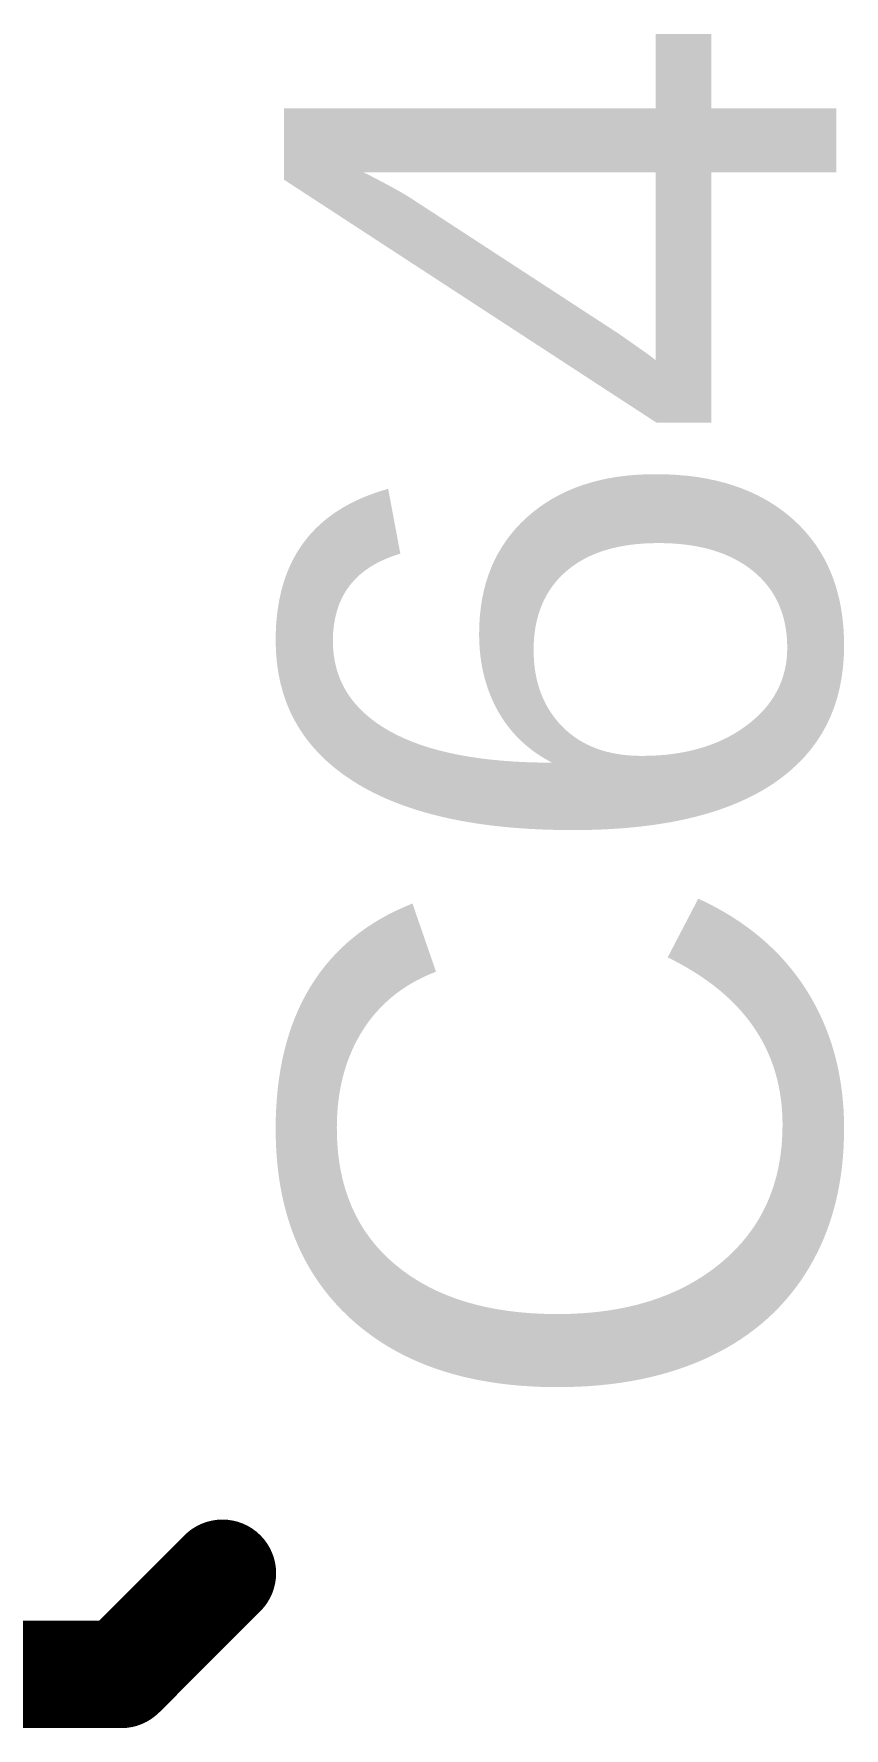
# Model space of a CAD drawing. Header units: inches. Extents: x -11 to 5379, y 0 to 5429.
# Drawn here: x 61.283 to 62.624, y 77.223 to 80.028 of the extents above; entities that cross this region are included whole.
import ezdxf

# ---------------------------------------------------------------- set-up
doc = ezdxf.new("R2010")
doc.units = ezdxf.units.IN
doc.layers.add('Top Overlay', color=2, linetype='Continuous')
doc.styles.add('Arial', font='', dxfattribs={"height": 0.2})
doc.styles.get('Arial').set_extended_font_data('Arial')

msp = doc.modelspace()

# ---------------------------------------------------------------- linework, layer by layer
at = {"layer": 'Top Overlay'}
for points in [[(61.4275, 77.3116, 0.1778, 0.1778, 0), (61.595, 77.4792, 0.1778, 0.1778, 0)], [(59.0466, 77.3116, 0.1778, 0.1778, 0), (61.4275, 77.3116, 0.1778, 0.1778, 0)]]:
    msp.add_lwpolyline(points, format="xyseb", dxfattribs=at)
for points in [[(61.5505, 77.4792, 0.0889, 0.0889, 1), (61.6394, 77.4792, 0.0889, 0.0889, 1)], [(61.383, 77.3116, 0.0889, 0.0889, 1), (61.4719, 77.3116, 0.0889, 0.0889, 1)], [(61.383, 77.3116, 0.0889, 0.0889, 1), (61.4719, 77.3116, 0.0889, 0.0889, 1)]]:
    msp.add_lwpolyline(points, format="xyseb", close=True, dxfattribs=at)

# ---------------------------------------------------------------- texts
at = {"layer": 'Top Overlay', "style": 'Arial'}
msp.add_text('C64', height=0.9144, rotation=90, dxfattribs=at).set_placement((62.6111, 77.7225))

doc.saveas('drawing.dxf')
